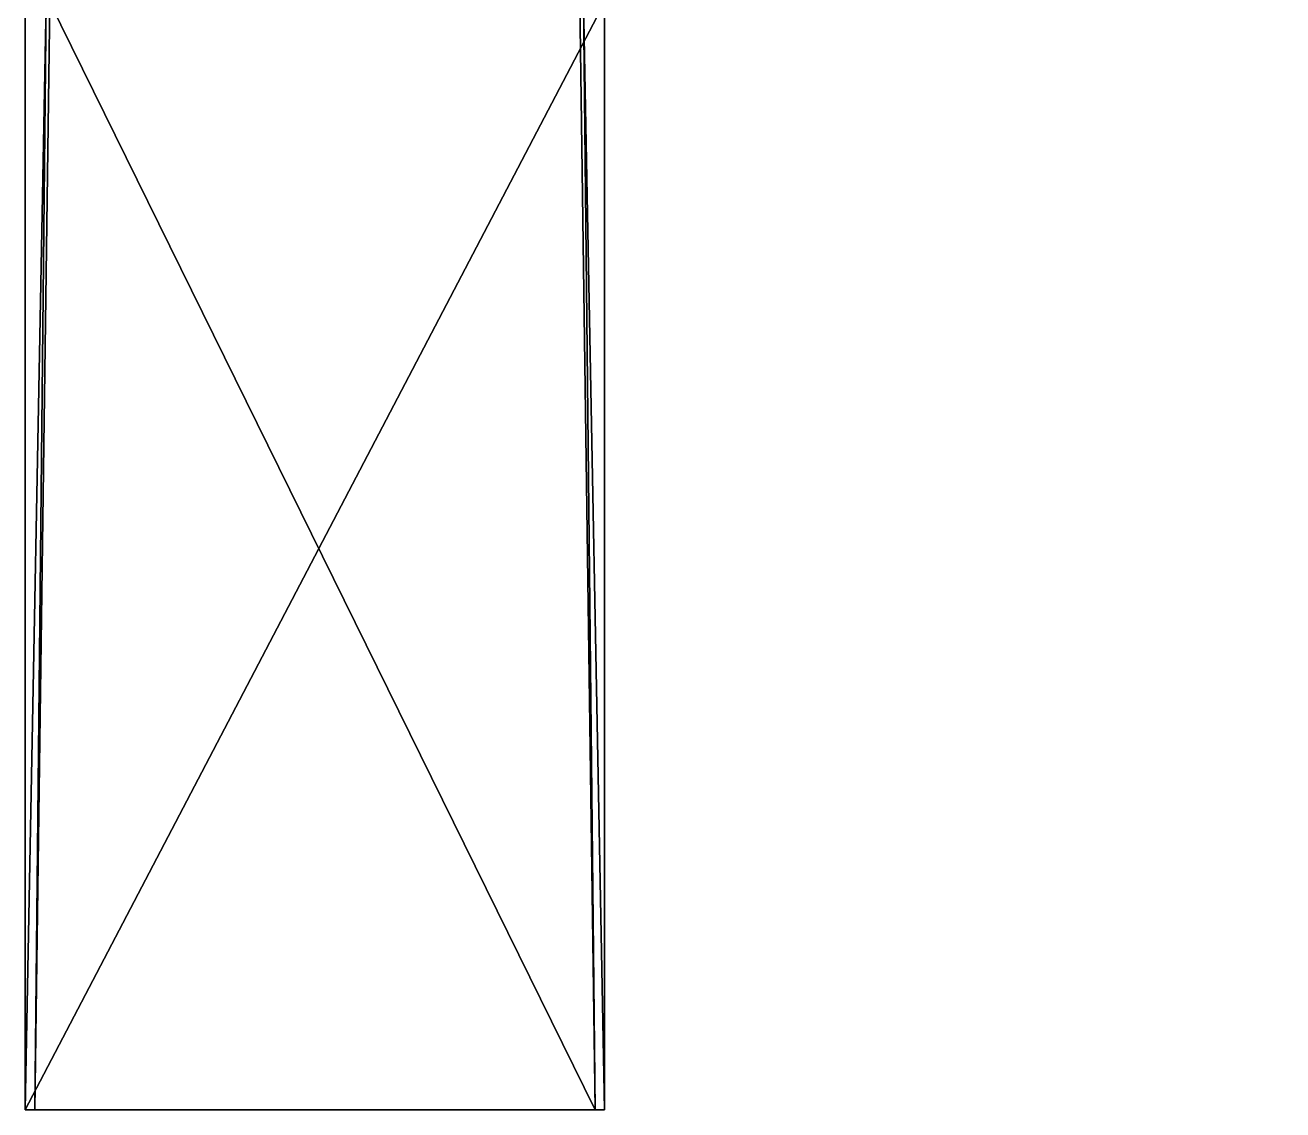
# Model space of a CAD drawing. Header units: millimetres. Extents: x -13000 to 13000, y -1300 to 1300.
# Drawn here: x -6337.6 to -5957.3, y -1300 to -971.8 of the extents above; entities that cross this region are included whole.
import ezdxf

# ---------------------------------------------------------------- set-up
doc = ezdxf.new("R2010")
doc.units = ezdxf.units.MM
doc.layers.add('Rails', color=7, linetype='Continuous', true_color=0x068706)

msp = doc.modelspace()

# ---------------------------------------------------------------- meshes
at = {"layer": 'Rails', "color": 201, "true_color": 0xd59ae5}
mesh = msp.add_polyface(dxfattribs=at)
corners = [(-5837.6, -630, -50.05), (-5837.6, -965, -50.05), (-5831.26, -965, 109.95), (-5837.61, -1300, -50.05), (-5834.72, -1300, 49.95), (-5830.1, -965, 129.95), (-5831.26, -630, 109.95), (-5668.76, -965, 109.95), (-5668.76, -630, 109.95), (-5662.41, -630, -50.05), (-5662.42, -1300, -50.05), (-5662.41, -965, -50.05), (-5669.91, -965, 129.95), (-5665.29, -1300, 49.95), (-6168.76, -965, 109.95), (-6162.41, -965, -50.05), (-6162.41, -630, -50.05), (-6168.76, -630, 109.95), (-6162.42, -1300, -50.05), (-6165.29, -1300, 49.95), (-6169.91, -965, 129.95), (-6337.6, -630, -50.05), (-6337.6, -965, -50.05), (-6331.26, -965, 109.95), (-6331.26, -630, 109.95), (-6337.61, -1300, -50.05), (-6334.72, -1300, 49.95), (-6330.1, -965, 129.95)]
mesh.append_faces([[corners[k] for k in face] for face in [(4, 5, 2), (14, 20, 19), (26, 27, 23)]], dxfattribs={"color": 201})
mesh.append_faces([[corners[k] for k in face] for face in [(0, 1, 2), (2, 1, 3), (3, 4, 2), (6, 2, 7), (7, 8, 6), (1, 0, 9), (4, 3, 10), (3, 1, 11), (2, 5, 12), (12, 7, 2), (5, 4, 13), (14, 15, 16), (16, 17, 14), (18, 15, 14), (14, 19, 18), (21, 22, 23), (23, 24, 21), (23, 22, 25), (25, 26, 23), (24, 23, 14), (14, 17, 24), (22, 21, 16), (16, 15, 22), (26, 25, 18), (18, 19, 26), (25, 22, 15), (15, 18, 25), (23, 27, 20), (20, 14, 23), (27, 26, 19), (19, 20, 27)]], dxfattribs={"vtx2": -1, "color": 201})

doc.saveas('drawing.dxf')
